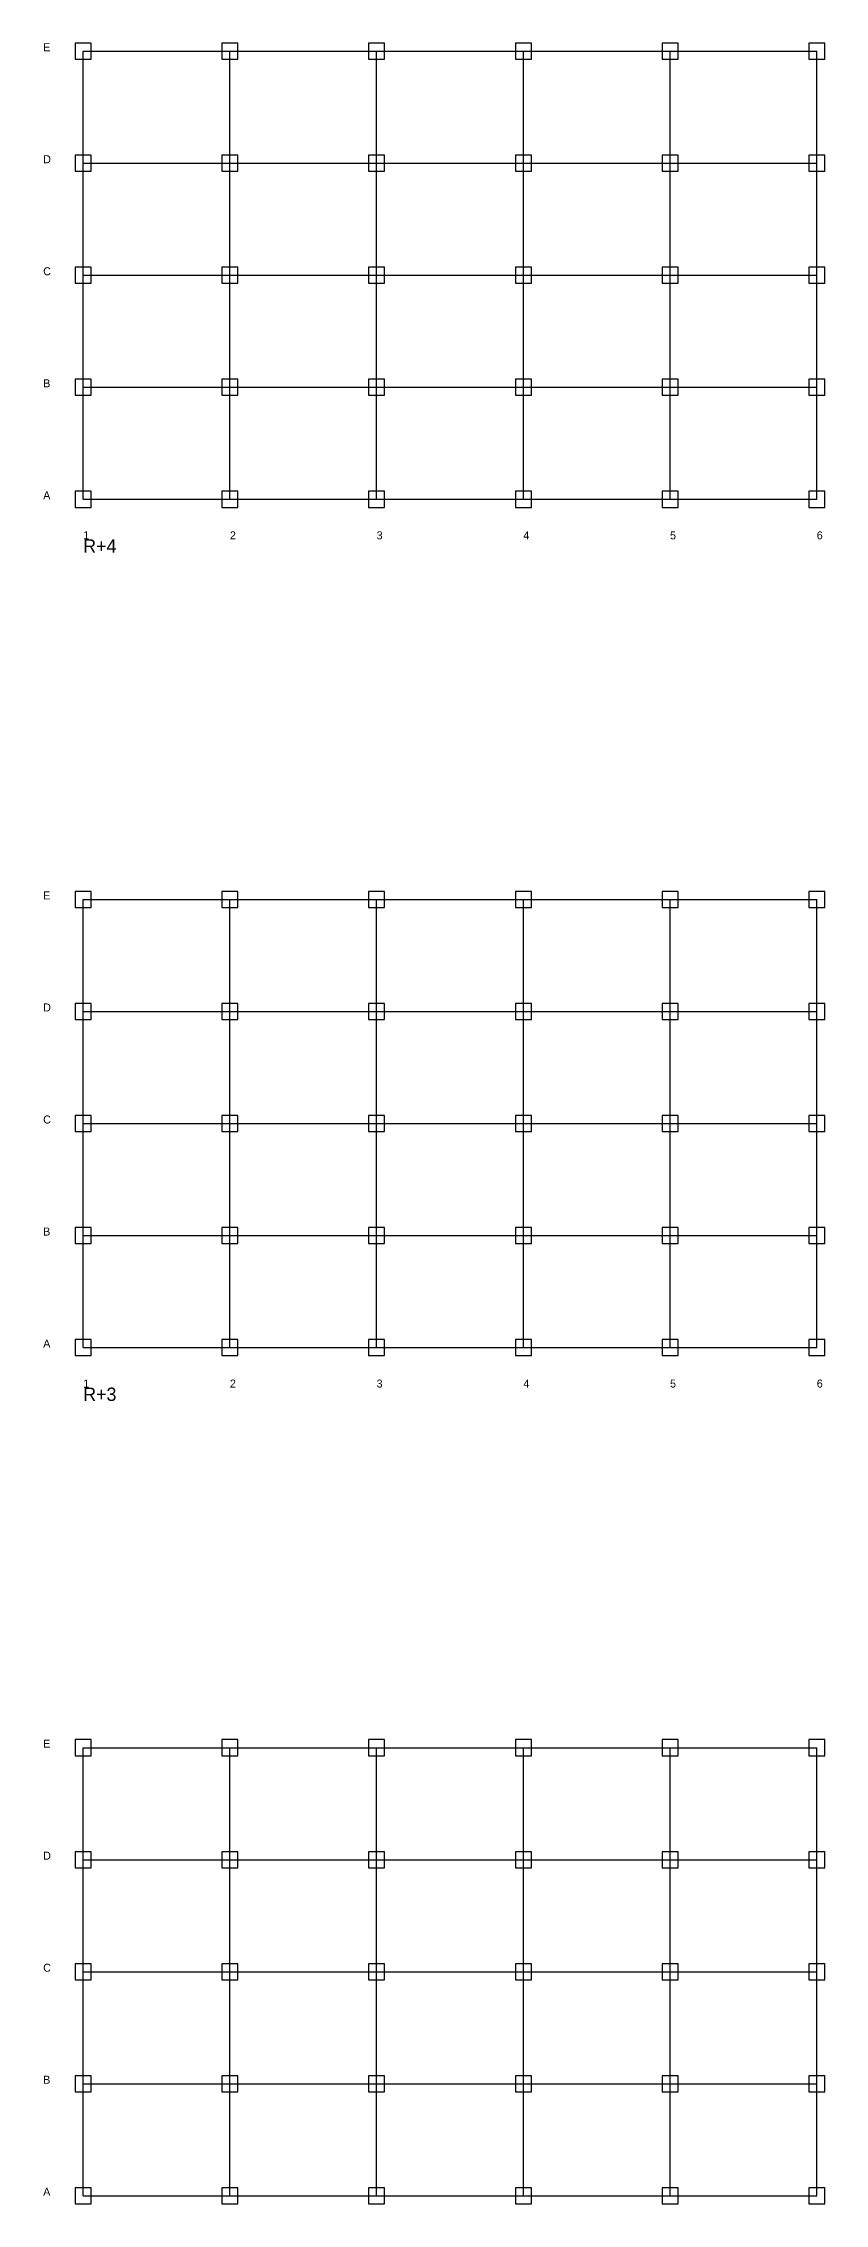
# Model space of a CAD drawing. Header units: metres. Extents: x -1499 to 27800, y -2007 to 303300.
# Drawn here: x -1499 to 27800, y 63300 to 144300 of the extents above; entities that cross this region are included whole.
import ezdxf

# ---------------------------------------------------------------- set-up
doc = ezdxf.new("R2010")
doc.units = ezdxf.units.M
for name, color, linetype in [('LEVEL_LABELS', 3, 'Continuous'), ('STR_AXES', 8, 'Continuous'), ('STR_LABELS', 2, 'Continuous'), ('STR_POTEAUX', 7, 'Continuous')]:
    doc.layers.add(name, color=color, linetype=linetype)

msp = doc.modelspace()

# ---------------------------------------------------------------- linework, layer by layer
at = {"layer": 'STR_AXES'}
for p, q in [((0, 127200), (0, 144000)), ((0, 144000), (27500, 144000)), ((5500, 127200), (5500, 144000)), ((11000, 127200), (11000, 144000)), ((16500, 127200), (16500, 144000)), ((22000, 127200), (22000, 144000)), ((27500, 127200), (27500, 144000)), ((0, 139800), (27500, 139800)), ((0, 135600), (27500, 135600)), ((0, 131400), (27500, 131400)), ((0, 127200), (27500, 127200)), ((0, 95400), (0, 112200)), ((0, 112200), (27500, 112200)), ((5500, 95400), (5500, 112200)), ((11000, 95400), (11000, 112200)), ((16500, 95400), (16500, 112200)), ((22000, 95400), (22000, 112200)), ((27500, 95400), (27500, 112200)), ((0, 108000), (27500, 108000)), ((0, 103800), (27500, 103800)), ((0, 99600), (27500, 99600)), ((0, 95400), (27500, 95400)), ((0, 63600), (0, 80400)), ((0, 80400), (27500, 80400)), ((5500, 63600), (5500, 80400)), ((11000, 63600), (11000, 80400)), ((16500, 63600), (16500, 80400)), ((22000, 63600), (22000, 80400)), ((27500, 63600), (27500, 80400)), ((0, 76200), (27500, 76200)), ((0, 72000), (27500, 72000)), ((0, 67800), (27500, 67800)), ((0, 63600), (27500, 63600))]:
    msp.add_line(p, q, dxfattribs=at)
at = {"layer": 'STR_POTEAUX'}
for points in [[(-300, 143700), (300, 143700), (300, 144300), (-300, 144300)], [(5200, 143700), (5800, 143700), (5800, 144300), (5200, 144300)], [(10700, 143700), (11300, 143700), (11300, 144300), (10700, 144300)], [(16200, 143700), (16800, 143700), (16800, 144300), (16200, 144300)], [(21700, 143700), (22300, 143700), (22300, 144300), (21700, 144300)], [(27200, 143700), (27800, 143700), (27800, 144300), (27200, 144300)], [(-300, 139500), (300, 139500), (300, 140100), (-300, 140100)], [(5200, 139500), (5800, 139500), (5800, 140100), (5200, 140100)], [(10700, 139500), (11300, 139500), (11300, 140100), (10700, 140100)], [(16200, 139500), (16800, 139500), (16800, 140100), (16200, 140100)], [(21700, 139500), (22300, 139500), (22300, 140100), (21700, 140100)], [(27200, 139500), (27800, 139500), (27800, 140100), (27200, 140100)], [(-300, 135300), (300, 135300), (300, 135900), (-300, 135900)], [(5200, 135300), (5800, 135300), (5800, 135900), (5200, 135900)], [(10700, 135300), (11300, 135300), (11300, 135900), (10700, 135900)], [(16200, 135300), (16800, 135300), (16800, 135900), (16200, 135900)], [(21700, 135300), (22300, 135300), (22300, 135900), (21700, 135900)], [(27200, 135300), (27800, 135300), (27800, 135900), (27200, 135900)], [(-300, 131100), (300, 131100), (300, 131700), (-300, 131700)], [(5200, 131100), (5800, 131100), (5800, 131700), (5200, 131700)], [(10700, 131100), (11300, 131100), (11300, 131700), (10700, 131700)], [(16200, 131100), (16800, 131100), (16800, 131700), (16200, 131700)], [(21700, 131100), (22300, 131100), (22300, 131700), (21700, 131700)], [(27200, 131100), (27800, 131100), (27800, 131700), (27200, 131700)], [(-300, 126900), (300, 126900), (300, 127500), (-300, 127500)], [(5200, 126900), (5800, 126900), (5800, 127500), (5200, 127500)], [(10700, 126900), (11300, 126900), (11300, 127500), (10700, 127500)], [(16200, 126900), (16800, 126900), (16800, 127500), (16200, 127500)], [(21700, 126900), (22300, 126900), (22300, 127500), (21700, 127500)], [(27200, 126900), (27800, 126900), (27800, 127500), (27200, 127500)], [(-300, 111900), (300, 111900), (300, 112500), (-300, 112500)], [(5200, 111900), (5800, 111900), (5800, 112500), (5200, 112500)], [(10700, 111900), (11300, 111900), (11300, 112500), (10700, 112500)], [(16200, 111900), (16800, 111900), (16800, 112500), (16200, 112500)], [(21700, 111900), (22300, 111900), (22300, 112500), (21700, 112500)], [(27200, 111900), (27800, 111900), (27800, 112500), (27200, 112500)], [(-300, 107700), (300, 107700), (300, 108300), (-300, 108300)], [(5200, 107700), (5800, 107700), (5800, 108300), (5200, 108300)], [(10700, 107700), (11300, 107700), (11300, 108300), (10700, 108300)], [(16200, 107700), (16800, 107700), (16800, 108300), (16200, 108300)], [(21700, 107700), (22300, 107700), (22300, 108300), (21700, 108300)], [(27200, 107700), (27800, 107700), (27800, 108300), (27200, 108300)], [(-300, 103500), (300, 103500), (300, 104100), (-300, 104100)], [(5200, 103500), (5800, 103500), (5800, 104100), (5200, 104100)], [(10700, 103500), (11300, 103500), (11300, 104100), (10700, 104100)], [(16200, 103500), (16800, 103500), (16800, 104100), (16200, 104100)], [(21700, 103500), (22300, 103500), (22300, 104100), (21700, 104100)], [(27200, 103500), (27800, 103500), (27800, 104100), (27200, 104100)], [(-300, 99300), (300, 99300), (300, 99900), (-300, 99900)], [(5200, 99300), (5800, 99300), (5800, 99900), (5200, 99900)], [(10700, 99300), (11300, 99300), (11300, 99900), (10700, 99900)], [(16200, 99300), (16800, 99300), (16800, 99900), (16200, 99900)], [(21700, 99300), (22300, 99300), (22300, 99900), (21700, 99900)], [(27200, 99300), (27800, 99300), (27800, 99900), (27200, 99900)], [(-300, 95100), (300, 95100), (300, 95700), (-300, 95700)], [(5200, 95100), (5800, 95100), (5800, 95700), (5200, 95700)], [(10700, 95100), (11300, 95100), (11300, 95700), (10700, 95700)], [(16200, 95100), (16800, 95100), (16800, 95700), (16200, 95700)], [(21700, 95100), (22300, 95100), (22300, 95700), (21700, 95700)], [(27200, 95100), (27800, 95100), (27800, 95700), (27200, 95700)], [(-300, 80100), (300, 80100), (300, 80700), (-300, 80700)], [(5200, 80100), (5800, 80100), (5800, 80700), (5200, 80700)], [(10700, 80100), (11300, 80100), (11300, 80700), (10700, 80700)], [(16200, 80100), (16800, 80100), (16800, 80700), (16200, 80700)], [(21700, 80100), (22300, 80100), (22300, 80700), (21700, 80700)], [(27200, 80100), (27800, 80100), (27800, 80700), (27200, 80700)], [(-300, 75900), (300, 75900), (300, 76500), (-300, 76500)], [(5200, 75900), (5800, 75900), (5800, 76500), (5200, 76500)], [(10700, 75900), (11300, 75900), (11300, 76500), (10700, 76500)], [(16200, 75900), (16800, 75900), (16800, 76500), (16200, 76500)], [(21700, 75900), (22300, 75900), (22300, 76500), (21700, 76500)], [(27200, 75900), (27800, 75900), (27800, 76500), (27200, 76500)], [(-300, 71700), (300, 71700), (300, 72300), (-300, 72300)], [(5200, 71700), (5800, 71700), (5800, 72300), (5200, 72300)], [(10700, 71700), (11300, 71700), (11300, 72300), (10700, 72300)], [(16200, 71700), (16800, 71700), (16800, 72300), (16200, 72300)], [(21700, 71700), (22300, 71700), (22300, 72300), (21700, 72300)], [(27200, 71700), (27800, 71700), (27800, 72300), (27200, 72300)], [(-300, 67500), (300, 67500), (300, 68100), (-300, 68100)], [(5200, 67500), (5800, 67500), (5800, 68100), (5200, 68100)], [(10700, 67500), (11300, 67500), (11300, 68100), (10700, 68100)], [(16200, 67500), (16800, 67500), (16800, 68100), (16200, 68100)], [(21700, 67500), (22300, 67500), (22300, 68100), (21700, 68100)], [(27200, 67500), (27800, 67500), (27800, 68100), (27200, 68100)], [(-300, 63300), (300, 63300), (300, 63900), (-300, 63900)], [(5200, 63300), (5800, 63300), (5800, 63900), (5200, 63900)], [(10700, 63300), (11300, 63300), (11300, 63900), (10700, 63900)], [(16200, 63300), (16800, 63300), (16800, 63900), (16200, 63900)], [(21700, 63300), (22300, 63300), (22300, 63900), (21700, 63900)], [(27200, 63300), (27800, 63300), (27800, 63900), (27200, 63900)]]:
    msp.add_lwpolyline(points, close=True, dxfattribs=at)

# ---------------------------------------------------------------- texts
at = {"layer": 'LEVEL_LABELS'}
for s, p in [('R+4', (0, 125200)), ('R+3', (0, 93400))]:
    msp.add_text(s, height=500, dxfattribs=at).set_placement(p)
at = {"layer": 'STR_LABELS'}
for s, p in [('E', (-1500, 144000)), ('D', (-1500, 139800)), ('C', (-1500, 135600)), ('B', (-1500, 131400)), ('A', (-1500, 127200)), ('1', (0, 125700)), ('2', (5500, 125700)), ('3', (11000, 125700)), ('4', (16500, 125700)), ('5', (22000, 125700)), ('6', (27500, 125700)), ('E', (-1500, 112200)), ('D', (-1500, 108000)), ('C', (-1500, 103800)), ('B', (-1500, 99600)), ('A', (-1500, 95400)), ('1', (0, 93900)), ('2', (5500, 93900)), ('3', (11000, 93900)), ('4', (16500, 93900)), ('5', (22000, 93900)), ('6', (27500, 93900)), ('E', (-1500, 80400)), ('D', (-1500, 76200)), ('C', (-1500, 72000)), ('B', (-1500, 67800)), ('A', (-1500, 63600))]:
    msp.add_text(s, height=300, dxfattribs=at).set_placement(p)

doc.saveas('drawing.dxf')
